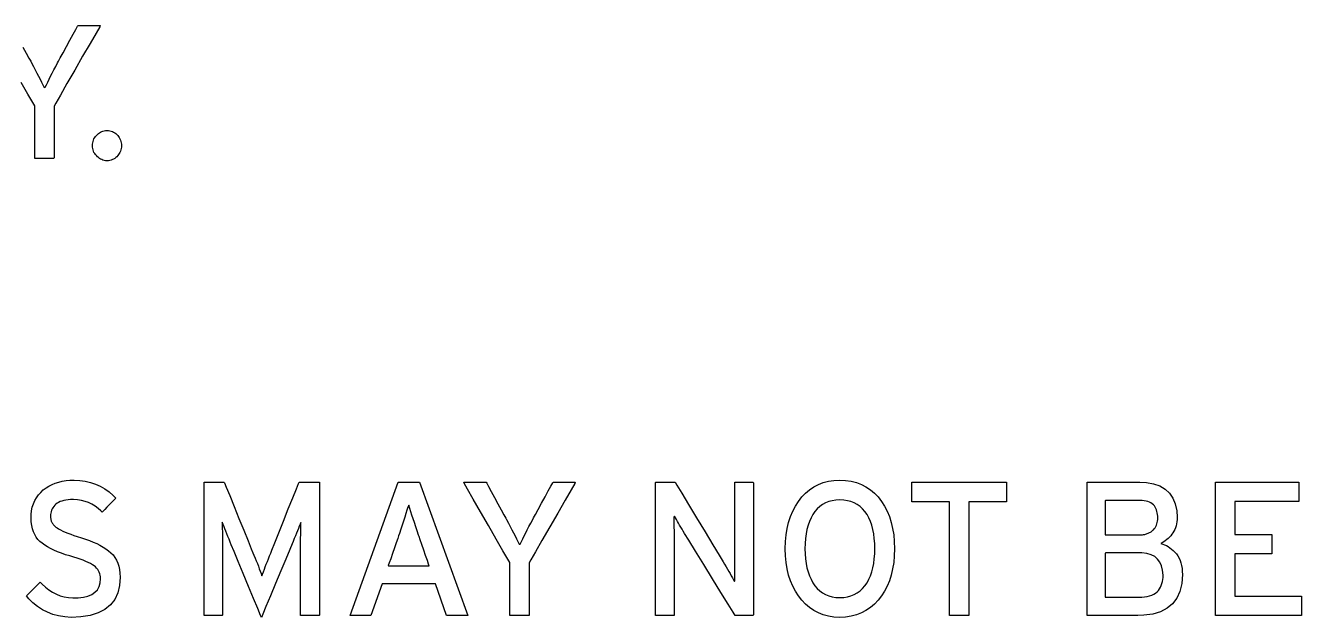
# Model space of a CAD drawing. Extents: x 1 to 47.7, y 0.2 to 33.3.
# Drawn here: x 11.349 to 13.862, y 25.846 to 27.012 of the extents above; entities that cross this region are included whole.
import ezdxf

# ---------------------------------------------------------------- set-up
doc = ezdxf.new("R2010")
doc.units = 0
doc.header["$MEASUREMENT"] = 0
doc.layers.add('4_0_____DWG', color=7, linetype='CONTINUOUS')

msp = doc.modelspace()

# ---------------------------------------------------------------- linework, layer by layer
at = {"layer": '4_0_____DWG'}
for points in [[(11.3442, 26.9699), (11.3507, 26.9581), (11.356, 26.9483), (11.3595, 26.9418), (11.3612, 26.9387), (11.3649, 26.9317), (11.3684, 26.9251), (11.3717, 26.9186), (11.3748, 26.9124), (11.3778, 26.9065), (11.3806, 26.9008), (11.3832, 26.8954), (11.3857, 26.8902), (11.388, 26.8906), (11.3904, 26.8956), (11.3929, 26.901), (11.3957, 26.9066), (11.3987, 26.9125), (11.4018, 26.9187), (11.4052, 26.9252), (11.4087, 26.9319), (11.4125, 26.939), (11.4141, 26.9419), (11.4178, 26.9487), (11.4234, 26.9588), (11.4299, 26.9709), (11.4368, 26.9834), (11.4433, 26.9952), (11.4486, 27.0048), (11.4519, 27.0109), (11.4528, 27.0124), (11.4553, 27.0124), (11.4602, 27.0124), (11.4669, 27.0124), (11.4743, 27.0124), (11.4819, 27.0124), (11.4886, 27.0124), (11.4937, 27.0124), (11.4964, 27.0124), (11.4953, 27.0099), (11.4881, 26.9975), (11.4764, 26.977), (11.4618, 26.9517), (11.4461, 26.9243), (11.4309, 26.8978), (11.4179, 26.8753), (11.4089, 26.8596), (11.4055, 26.8537), (11.4055, 26.8498), (11.4055, 26.8396), (11.4055, 26.8248), (11.4055, 26.8076), (11.4055, 26.7897), (11.4055, 26.7731), (11.4055, 26.7597), (11.4055, 26.7516), (11.4053, 26.75), (11.403, 26.75), (11.3985, 26.75), (11.3927, 26.75), (11.3862, 26.75), (11.3797, 26.75), (11.374, 26.75), (11.3697, 26.75), (11.3676, 26.75), (11.3675, 26.7521), (11.3675, 26.7608), (11.3675, 26.7745), (11.3675, 26.7913), (11.3675, 26.8092), (11.3675, 26.8264), (11.3675, 26.8408), (11.3675, 26.8506), (11.3674, 26.8539), (11.3635, 26.8608), (11.354, 26.8772), (11.3408, 26.9002)], [(12.1784, 25.85), (12.1564, 25.9123), (12.0513, 25.9123), (12.0295, 25.85), (11.9887, 25.85), (12.0832, 26.1124), (12.1249, 26.1124), (12.2205, 25.85), (12.1784, 25.85)], [(13.2069, 26.0739), (13.2069, 25.85), (13.1688, 25.85), (13.1688, 26.0739), (13.0947, 26.0739), (13.0947, 26.1124), (13.2811, 26.1124), (13.2811, 26.0739), (13.2069, 26.0739)], [(13.6927, 25.85), (13.6927, 26.1124), (13.8565, 26.1124), (13.8565, 26.0743), (13.7308, 26.0743), (13.7308, 26.0091), (13.8038, 26.0091), (13.8038, 25.971), (13.7308, 25.971), (13.7308, 25.8881), (13.862, 25.8881), (13.862, 25.85), (13.6927, 25.85)]]:
    msp.add_lwpolyline(points, dxfattribs=at)
for points in [[(11.5383, 26.7754), (11.5381, 26.7726), (11.5377, 26.7699), (11.5371, 26.7673), (11.5362, 26.7648), (11.5352, 26.7624), (11.534, 26.7601), (11.5325, 26.758), (11.5309, 26.7559), (11.529, 26.7539), (11.527, 26.7521), (11.5249, 26.7506), (11.5227, 26.7492), (11.5203, 26.7481), (11.5179, 26.7472), (11.5153, 26.7465), (11.5126, 26.746), (11.5097, 26.7458), (11.5069, 26.746), (11.5043, 26.7465), (11.5018, 26.7472), (11.4993, 26.7481), (11.497, 26.7492), (11.4948, 26.7506), (11.4927, 26.7521), (11.4907, 26.7539), (11.4888, 26.7559), (11.487, 26.758), (11.4855, 26.7601), (11.4841, 26.7624), (11.4831, 26.7648), (11.4822, 26.7673), (11.4816, 26.7699), (11.4813, 26.7726), (11.4812, 26.7754), (11.4813, 26.7784), (11.4816, 26.7812), (11.4822, 26.784), (11.4831, 26.7866), (11.4841, 26.789), (11.4855, 26.7914), (11.487, 26.7937), (11.4888, 26.7958), (11.4907, 26.7978), (11.4927, 26.7995), (11.4948, 26.801), (11.497, 26.8023), (11.4993, 26.8034), (11.5018, 26.8042), (11.5043, 26.8048), (11.5069, 26.8053), (11.5097, 26.8054), (11.5126, 26.8053), (11.5153, 26.8048), (11.5179, 26.8042), (11.5203, 26.8034), (11.5227, 26.8023), (11.5249, 26.801), (11.527, 26.7995), (11.529, 26.7978), (11.5309, 26.7958), (11.5325, 26.7937), (11.534, 26.7914), (11.5352, 26.789), (11.5362, 26.7866), (11.5371, 26.784), (11.5377, 26.7812), (11.5381, 26.7784)], [(11.5355, 25.9253), (11.5344, 25.9088), (11.5309, 25.8941), (11.5249, 25.8814), (11.5164, 25.8707), (11.5055, 25.8618), (11.4921, 25.8549), (11.4763, 25.8499), (11.458, 25.8469), (11.4389, 25.8459), (11.4264, 25.8469), (11.4145, 25.8489), (11.4032, 25.8519), (11.3925, 25.856), (11.3824, 25.8611), (11.3729, 25.8672), (11.364, 25.8744), (11.3557, 25.8826), (11.3511, 25.8883), (11.3527, 25.89), (11.3558, 25.8931), (11.3599, 25.8971), (11.3645, 25.9017), (11.369, 25.9062), (11.3731, 25.9103), (11.3763, 25.9135), (11.378, 25.9152), (11.3819, 25.9115), (11.3886, 25.9054), (11.3955, 25.9), (11.4026, 25.8954), (11.41, 25.8916), (11.4177, 25.8886), (11.4257, 25.8864), (11.4339, 25.8849), (11.4423, 25.8843), (11.4531, 25.8845), (11.4634, 25.8857), (11.4723, 25.888), (11.4798, 25.8912), (11.486, 25.8954), (11.4908, 25.9006), (11.4942, 25.9068), (11.4963, 25.9139), (11.4971, 25.9221), (11.4969, 25.9257), (11.4965, 25.9289), (11.4957, 25.932), (11.4946, 25.9349), (11.4932, 25.9377), (11.4914, 25.9404), (11.4893, 25.9429), (11.487, 25.9453), (11.4842, 25.9476), (11.4809, 25.9498), (11.4772, 25.952), (11.4729, 25.9542), (11.4682, 25.9564), (11.4629, 25.9585), (11.4572, 25.9606), (11.451, 25.9627), (11.4443, 25.9648), (11.4366, 25.967), (11.428, 25.9696), (11.4199, 25.9724), (11.4123, 25.9753), (11.4052, 25.9784), (11.3987, 25.9816), (11.3927, 25.9849), (11.3872, 25.9884), (11.3822, 25.992), (11.3777, 25.9957), (11.3737, 25.9998), (11.3702, 26.0043), (11.3673, 26.0093), (11.3648, 26.0148), (11.3629, 26.0207), (11.3615, 26.0271), (11.3605, 26.034), (11.3601, 26.0413), (11.3603, 26.049), (11.3612, 26.0563), (11.3626, 26.0633), (11.3647, 26.0699), (11.3674, 26.0761), (11.3706, 26.0819), (11.3746, 26.0874), (11.3791, 26.0924), (11.3842, 26.0971), (11.3897, 26.1012), (11.3954, 26.1048), (11.4015, 26.1079), (11.4079, 26.1105), (11.4146, 26.1127), (11.4216, 26.1144), (11.429, 26.1156), (11.4367, 26.1163), (11.4451, 26.1166), (11.4563, 26.116), (11.467, 26.1144), (11.4772, 26.112), (11.487, 26.1087), (11.4964, 26.1045), (11.5053, 26.0994), (11.5137, 26.0934), (11.5217, 26.0865), (11.5271, 26.0809), (11.5256, 26.0794), (11.5227, 26.0763), (11.5187, 26.0722), (11.5142, 26.0676), (11.5097, 26.0629), (11.5056, 26.0586), (11.5023, 26.0552), (11.5005, 26.0533), (11.4977, 26.0557), (11.4922, 26.0607), (11.4863, 26.0652), (11.48, 26.0689), (11.4735, 26.0721), (11.4665, 26.0746), (11.4593, 26.0764), (11.4516, 26.0776), (11.4437, 26.0781), (11.4377, 26.078), (11.433, 26.0777), (11.4286, 26.0771), (11.4246, 26.0764), (11.4208, 26.0753), (11.4174, 26.0741), (11.4143, 26.0727), (11.4115, 26.071), (11.409, 26.0691), (11.4068, 26.0669), (11.4048, 26.0646), (11.4032, 26.0622), (11.4017, 26.0597), (11.4006, 26.0571), (11.3997, 26.0543), (11.399, 26.0515), (11.3987, 26.0485), (11.3985, 26.0454), (11.3986, 26.0439), (11.3987, 26.0424), (11.3988, 26.041), (11.3991, 26.0396), (11.3993, 26.0383), (11.3997, 26.037), (11.4001, 26.0358), (11.4006, 26.0346), (11.4012, 26.0335), (11.4018, 26.0322), (11.4025, 26.031), (11.4034, 26.0298), (11.4044, 26.0286), (11.4054, 26.0274), (11.4066, 26.0262), (11.4079, 26.0251), (11.4092, 26.0239), (11.4113, 26.0224), (11.4145, 26.0204), (11.4182, 26.0183), (11.4225, 26.0162), (11.4272, 26.0141), (11.4325, 26.0119), (11.4383, 26.0098), (11.4445, 26.0076), (11.4513, 26.0054), (11.4593, 26.003), (11.4675, 26.0003), (11.4753, 25.9975), (11.4826, 25.9945), (11.4895, 25.9914), (11.4959, 25.9881), (11.502, 25.9847), (11.5076, 25.9811), (11.5127, 25.9774), (11.5174, 25.9734), (11.5216, 25.969), (11.5252, 25.9641), (11.5283, 25.9588), (11.5308, 25.953), (11.5328, 25.9468), (11.5342, 25.9401), (11.5351, 25.9329)], [(11.8911, 25.8499), (11.8911, 25.8549), (11.8911, 25.8682), (11.8911, 25.8875), (11.8911, 25.9101), (11.8911, 25.9337), (11.8911, 25.9558), (11.8911, 25.9739), (11.8911, 25.9857), (11.8911, 25.9902), (11.8911, 25.9966), (11.8911, 26.0027), (11.8912, 26.0085), (11.8913, 26.0139), (11.8914, 26.0191), (11.8915, 26.0239), (11.8916, 26.0285), (11.8917, 26.0327), (11.8912, 26.0333), (11.8898, 26.0296), (11.8883, 26.0256), (11.8866, 26.0214), (11.8848, 26.0168), (11.8829, 26.0119), (11.8808, 26.0067), (11.8786, 26.0013), (11.8763, 25.9955), (11.8745, 25.9911), (11.8697, 25.9795), (11.8619, 25.9609), (11.8522, 25.9377), (11.8417, 25.9126), (11.8315, 25.8883), (11.8228, 25.8673), (11.8165, 25.8523), (11.8138, 25.8459), (11.812, 25.85), (11.8065, 25.8634), (11.7983, 25.8833), (11.7884, 25.9071), (11.7781, 25.9322), (11.7682, 25.956), (11.76, 25.9759), (11.7545, 25.9893), (11.7525, 25.9942), (11.7501, 26), (11.748, 26.0055), (11.7459, 26.0108), (11.7439, 26.0157), (11.7421, 26.0204), (11.7404, 26.0247), (11.7388, 26.0288), (11.7373, 26.0325), (11.7364, 26.0336), (11.7366, 26.0294), (11.7367, 26.025), (11.7368, 26.0202), (11.7369, 26.0151), (11.737, 26.0097), (11.737, 26.004), (11.7371, 25.998), (11.7371, 25.9916), (11.7371, 25.9871), (11.7371, 25.9772), (11.7371, 25.9603), (11.7371, 25.9388), (11.7371, 25.9154), (11.7371, 25.8923), (11.7371, 25.8721), (11.7371, 25.8572), (11.7371, 25.8501), (11.7363, 25.8499), (11.7333, 25.8499), (11.7286, 25.8499), (11.7229, 25.8499), (11.7168, 25.8499), (11.711, 25.8499), (11.706, 25.8499), (11.7025, 25.8499), (11.7013, 25.8499), (11.7013, 25.8593), (11.7013, 25.8846), (11.7013, 25.9209), (11.7013, 25.9637), (11.7013, 26.0084), (11.7013, 26.0502), (11.7013, 26.0844), (11.7013, 26.1066), (11.7013, 26.1124), (11.7033, 26.1124), (11.7075, 26.1124), (11.7133, 26.1124), (11.7198, 26.1124), (11.7265, 26.1124), (11.7325, 26.1124), (11.7373, 26.1124), (11.7401, 26.1124), (11.741, 26.1113), (11.7447, 26.1023), (11.7514, 26.0859), (11.76, 26.0647), (11.7696, 26.0411), (11.7791, 26.0177), (11.7876, 25.9969), (11.7939, 25.9813), (11.7972, 25.9732), (11.7991, 25.9687), (11.8014, 25.963), (11.8037, 25.9576), (11.8058, 25.9522), (11.8078, 25.947), (11.8097, 25.942), (11.8114, 25.9372), (11.8131, 25.9325), (11.8147, 25.928), (11.8162, 25.9314), (11.8179, 25.936), (11.8196, 25.9408), (11.8215, 25.9457), (11.8234, 25.9509), (11.8255, 25.9562), (11.8277, 25.9617), (11.8299, 25.9674), (11.8321, 25.9726), (11.8345, 25.9787), (11.8402, 25.9929), (11.8481, 26.0128), (11.8573, 26.0358), (11.8668, 26.0596), (11.8755, 26.0815), (11.8826, 26.0992), (11.887, 26.1101), (11.888, 26.1124), (11.8904, 26.1124), (11.8949, 26.1124), (11.901, 26.1124), (11.9078, 26.1124), (11.9146, 26.1124), (11.9208, 26.1124), (11.9255, 26.1124), (11.9282, 26.1124), (11.9285, 26.1094), (11.9285, 26.0906), (11.9285, 26.0586), (11.9285, 26.0181), (11.9285, 25.9737), (11.9285, 25.93), (11.9285, 25.8918), (11.9285, 25.8637), (11.9285, 25.8504), (11.9276, 25.8499), (11.9245, 25.8499), (11.9196, 25.8499), (11.9137, 25.8499), (11.9073, 25.8499), (11.9012, 25.8499), (11.896, 25.8499), (11.8924, 25.8499)], [(12.341, 25.9537), (12.341, 25.9498), (12.341, 25.9396), (12.341, 25.9248), (12.341, 25.9076), (12.341, 25.8897), (12.341, 25.8731), (12.341, 25.8597), (12.341, 25.8516), (12.3408, 25.85), (12.3384, 25.85), (12.334, 25.85), (12.3282, 25.85), (12.3217, 25.85), (12.3152, 25.85), (12.3095, 25.85), (12.3052, 25.85), (12.303, 25.85), (12.3029, 25.8521), (12.3029, 25.8608), (12.3029, 25.8745), (12.3029, 25.8913), (12.3029, 25.9093), (12.3029, 25.9264), (12.3029, 25.9408), (12.3029, 25.9506), (12.3029, 25.9539), (12.2989, 25.9608), (12.2895, 25.9772), (12.2763, 26.0002), (12.261, 26.0268), (12.2453, 26.0542), (12.2309, 26.0792), (12.2195, 26.099), (12.2129, 26.1106), (12.2122, 26.1124), (12.2152, 26.1124), (12.2206, 26.1124), (12.2275, 26.1124), (12.2352, 26.1124), (12.2428, 26.1124), (12.2494, 26.1124), (12.2542, 26.1124), (12.2564, 26.1124), (12.2575, 26.1106), (12.261, 26.1041), (12.2664, 26.0943), (12.2728, 26.0825), (12.2797, 26.0699), (12.2861, 26.0581), (12.2915, 26.0483), (12.295, 26.0418), (12.2967, 26.0387), (12.3004, 26.0318), (12.3038, 26.0251), (12.3072, 26.0186), (12.3103, 26.0124), (12.3133, 26.0065), (12.3161, 26.0008), (12.3187, 25.9954), (12.3212, 25.9902), (12.3235, 25.9906), (12.3258, 25.9957), (12.3284, 26.001), (12.3312, 26.0066), (12.3342, 26.0125), (12.3373, 26.0187), (12.3407, 26.0252), (12.3442, 26.0319), (12.348, 26.039), (12.3495, 26.0419), (12.3533, 26.0487), (12.3588, 26.0588), (12.3654, 26.0709), (12.3723, 26.0834), (12.3788, 26.0952), (12.384, 26.1048), (12.3874, 26.1109), (12.3883, 26.1124), (12.3908, 26.1124), (12.3957, 26.1124), (12.4023, 26.1124), (12.4098, 26.1124), (12.4173, 26.1124), (12.4241, 26.1124), (12.4292, 26.1124), (12.4319, 26.1124), (12.4307, 26.1099), (12.4236, 26.0975), (12.4118, 26.0771), (12.3973, 26.0517), (12.3815, 26.0243), (12.3663, 25.9978), (12.3534, 25.9753), (12.3444, 25.9596)], [(12.7466, 25.85), (12.7429, 25.856), (12.733, 25.872), (12.7188, 25.8951), (12.7021, 25.9222), (12.6848, 25.9504), (12.6686, 25.9766), (12.6555, 25.998), (12.6472, 26.0114), (12.6445, 26.0158), (12.6421, 26.0199), (12.6397, 26.0239), (12.6374, 26.0278), (12.6352, 26.0315), (12.633, 26.0352), (12.631, 26.0387), (12.629, 26.0421), (12.6271, 26.0454), (12.6263, 26.0433), (12.6263, 26.037), (12.6263, 26.0305), (12.6263, 26.0237), (12.6264, 26.0168), (12.6264, 26.0097), (12.6265, 26.0024), (12.6265, 25.9949), (12.6266, 25.9871), (12.6266, 25.9823), (12.6266, 25.9701), (12.6266, 25.9517), (12.6266, 25.9297), (12.6266, 25.9063), (12.6266, 25.8843), (12.6266, 25.8659), (12.6266, 25.8537), (12.6266, 25.85), (12.6249, 25.85), (12.621, 25.85), (12.6157, 25.85), (12.6095, 25.85), (12.6032, 25.85), (12.5974, 25.85), (12.5929, 25.85), (12.5901, 25.85), (12.5897, 25.8518), (12.5897, 25.8688), (12.5897, 25.8998), (12.5897, 25.9399), (12.5897, 25.9844), (12.5897, 26.0286), (12.5897, 26.0677), (12.5897, 26.0969), (12.5897, 26.1116), (12.5904, 26.1124), (12.5936, 26.1124), (12.5986, 26.1124), (12.6048, 26.1124), (12.6115, 26.1124), (12.6179, 26.1124), (12.6233, 26.1124), (12.6271, 26.1124), (12.6285, 26.1124), (12.632, 26.1065), (12.6414, 26.091), (12.655, 26.0685), (12.6709, 26.0421), (12.6874, 26.0147), (12.7028, 25.9892), (12.7154, 25.9684), (12.7233, 25.9553), (12.726, 25.9508), (12.7288, 25.9459), (12.7315, 25.9412), (12.7341, 25.9367), (12.7366, 25.9323), (12.739, 25.9281), (12.7412, 25.9241), (12.7434, 25.9202), (12.7454, 25.9166), (12.7462, 25.9187), (12.7461, 25.9252), (12.746, 25.9319), (12.746, 25.9387), (12.7459, 25.9458), (12.7459, 25.953), (12.7459, 25.9604), (12.7459, 25.968), (12.7459, 25.9758), (12.7459, 25.9806), (12.7459, 25.9928), (12.7459, 26.0111), (12.7459, 26.0331), (12.7459, 26.0563), (12.7459, 26.0783), (12.7459, 26.0966), (12.7459, 26.1087), (12.7459, 26.1124), (12.7476, 26.1124), (12.7515, 26.1124), (12.7568, 26.1124), (12.763, 26.1124), (12.7693, 26.1124), (12.7751, 26.1124), (12.7797, 26.1124), (12.7824, 26.1124), (12.7828, 26.1105), (12.7828, 26.0935), (12.7828, 26.0626), (12.7828, 26.0225), (12.7828, 25.978), (12.7828, 25.9338), (12.7828, 25.8947), (12.7828, 25.8654), (12.7828, 25.8508), (12.7821, 25.85), (12.7792, 25.85), (12.7745, 25.85), (12.7687, 25.85), (12.7625, 25.85), (12.7565, 25.85), (12.7514, 25.85), (12.7479, 25.85)], [(13.0606, 25.9813), (13.0601, 25.9673), (13.0589, 25.954), (13.0569, 25.9414), (13.0541, 25.9295), (13.0505, 25.9182), (13.0461, 25.9076), (13.041, 25.8977), (13.0351, 25.8884), (13.0284, 25.8798), (13.021, 25.872), (13.013, 25.8652), (13.0044, 25.8595), (12.9953, 25.8547), (12.9855, 25.851), (12.9752, 25.8482), (12.9643, 25.8465), (12.9528, 25.8458), (12.9413, 25.8465), (12.9305, 25.8482), (12.9203, 25.851), (12.9107, 25.8547), (12.9016, 25.8595), (12.8932, 25.8652), (12.8854, 25.872), (12.8781, 25.8798), (12.8714, 25.8884), (12.8654, 25.8977), (12.8601, 25.9076), (12.8557, 25.9182), (12.852, 25.9295), (12.8491, 25.9414), (12.8471, 25.954), (12.8458, 25.9673), (12.8453, 25.9813), (12.8458, 25.9953), (12.8471, 26.0086), (12.8491, 26.0212), (12.852, 26.0332), (12.8557, 26.0446), (12.8601, 26.0552), (12.8654, 26.0653), (12.8714, 26.0746), (12.8781, 26.0833), (12.8854, 26.0909), (12.8932, 26.0976), (12.9016, 26.1032), (12.9107, 26.1079), (12.9203, 26.1116), (12.9305, 26.1142), (12.9413, 26.1159), (12.9528, 26.1166), (12.9643, 26.1159), (12.9752, 26.1142), (12.9855, 26.1116), (12.9953, 26.1079), (13.0044, 26.1032), (13.013, 26.0976), (13.021, 26.0909), (13.0284, 26.0833), (13.0351, 26.0746), (13.041, 26.0653), (13.0461, 26.0552), (13.0505, 26.0446), (13.0541, 26.0332), (13.0569, 26.0212), (13.0589, 26.0086), (13.0601, 25.9953)], [(13.6275, 25.9305), (13.6261, 25.9127), (13.6224, 25.8972), (13.6164, 25.8839), (13.608, 25.8728), (13.5973, 25.8639), (13.5843, 25.8572), (13.569, 25.8526), (13.5514, 25.8503), (13.5398, 25.85), (13.5329, 25.85), (13.5206, 25.85), (13.5047, 25.85), (13.4872, 25.85), (13.47, 25.85), (13.4551, 25.85), (13.4443, 25.85), (13.4397, 25.85), (13.4397, 25.8579), (13.4397, 25.8827), (13.4397, 25.9195), (13.4397, 25.9633), (13.4397, 26.0091), (13.4397, 26.0518), (13.4397, 26.0864), (13.4397, 26.1079), (13.4401, 26.1124), (13.4465, 26.1124), (13.4587, 26.1124), (13.4749, 26.1124), (13.4929, 26.1124), (13.5108, 26.1124), (13.5266, 26.1124), (13.5383, 26.1124), (13.5439, 26.1124), (13.5565, 26.1118), (13.5707, 26.1093), (13.583, 26.105), (13.5934, 26.0989), (13.602, 26.0909), (13.6086, 26.0811), (13.6133, 26.0695), (13.6162, 26.056), (13.617, 26.0432), (13.6169, 26.0388), (13.6164, 26.0345), (13.6158, 26.0304), (13.6149, 26.0265), (13.6137, 26.0228), (13.6123, 26.0192), (13.6106, 26.0158), (13.6087, 26.0126), (13.6066, 26.0097), (13.6044, 26.0068), (13.602, 26.0042), (13.5994, 26.0017), (13.5967, 25.9993), (13.5938, 25.9971), (13.5908, 25.9951), (13.5876, 25.9932), (13.5851, 25.9916), (13.5888, 25.9905), (13.5925, 25.9892), (13.596, 25.9875), (13.5995, 25.9855), (13.6029, 25.9832), (13.6063, 25.9806), (13.6095, 25.9777), (13.6127, 25.9745), (13.6157, 25.971), (13.6184, 25.9671), (13.6208, 25.9629), (13.6228, 25.9583), (13.6244, 25.9534), (13.6257, 25.9482), (13.6267, 25.9426), (13.6273, 25.9367)], [(12.1233, 26.0078), (12.1204, 26.0164), (12.1176, 26.0247), (12.115, 26.0327), (12.1125, 26.0402), (12.1101, 26.0475), (12.1079, 26.0543), (12.1058, 26.0609), (12.1039, 26.0671), (12.1021, 26.0635), (12.1003, 26.0571), (12.0982, 26.0504), (12.096, 26.0433), (12.0936, 26.0358), (12.0911, 26.0279), (12.0884, 26.0197), (12.0855, 26.011), (12.084, 26.0065), (12.0822, 26.0015), (12.0793, 25.9932), (12.0758, 25.9829), (12.072, 25.972), (12.0684, 25.9617), (12.0655, 25.9534), (12.0637, 25.9483), (12.064, 25.9474), (12.0697, 25.9474), (12.0802, 25.9474), (12.0936, 25.9474), (12.1083, 25.9474), (12.1225, 25.9474), (12.1344, 25.9474), (12.1422, 25.9474), (12.1443, 25.9475), (12.1431, 25.9509), (12.1406, 25.9581), (12.1372, 25.9678), (12.1334, 25.9787), (12.1297, 25.9895), (12.1264, 25.9988), (12.1242, 26.0053)], [(13.0218, 25.9813), (13.0216, 25.9916), (13.0208, 26.0014), (13.0196, 26.0106), (13.018, 26.0193), (13.0158, 26.0275), (13.0131, 26.0351), (13.01, 26.0423), (13.0064, 26.0488), (13.0023, 26.0548), (12.9977, 26.06), (12.9926, 26.0646), (12.9871, 26.0684), (12.9812, 26.0716), (12.9748, 26.0741), (12.9679, 26.0759), (12.9605, 26.077), (12.9528, 26.0774), (12.9451, 26.077), (12.9379, 26.0759), (12.9312, 26.0741), (12.9249, 26.0716), (12.919, 26.0684), (12.9135, 26.0646), (12.9085, 26.06), (12.9039, 26.0548), (12.8998, 26.0488), (12.8961, 26.0423), (12.8929, 26.0351), (12.8902, 26.0275), (12.888, 26.0193), (12.8863, 26.0106), (12.8851, 26.0014), (12.8843, 25.9916), (12.8841, 25.9813), (12.8843, 25.9711), (12.8851, 25.9614), (12.8863, 25.9523), (12.888, 25.9437), (12.8902, 25.9356), (12.8929, 25.928), (12.8961, 25.921), (12.8998, 25.9144), (12.9039, 25.9083), (12.9085, 25.9029), (12.9135, 25.8981), (12.919, 25.8941), (12.9249, 25.8908), (12.9312, 25.8882), (12.9379, 25.8864), (12.9451, 25.8853), (12.9528, 25.8849), (12.9605, 25.8853), (12.9679, 25.8864), (12.9748, 25.8882), (12.9812, 25.8908), (12.9871, 25.8941), (12.9926, 25.8981), (12.9977, 25.9029), (13.0023, 25.9083), (13.0064, 25.9144), (13.01, 25.921), (13.0131, 25.928), (13.0158, 25.9356), (13.018, 25.9437), (13.0196, 25.9523), (13.0208, 25.9614), (13.0216, 25.9711)], [(13.579, 26.0421), (13.5789, 26.0455), (13.5786, 26.0488), (13.578, 26.0519), (13.5773, 26.0549), (13.5764, 26.0578), (13.5752, 26.0606), (13.5738, 26.0632), (13.5723, 26.0656), (13.5703, 26.0679), (13.568, 26.0698), (13.5654, 26.0715), (13.5625, 26.073), (13.5593, 26.0742), (13.5558, 26.0751), (13.5521, 26.0758), (13.548, 26.0763), (13.5437, 26.0765), (13.5411, 26.0765), (13.5342, 26.0765), (13.5242, 26.0765), (13.5126, 26.0765), (13.5007, 26.0765), (13.4897, 26.0765), (13.4811, 26.0765), (13.4762, 26.0765), (13.4755, 26.0758), (13.4755, 26.0709), (13.4755, 26.0623), (13.4755, 26.0514), (13.4755, 26.0395), (13.4755, 26.028), (13.4755, 26.0181), (13.4755, 26.0111), (13.4755, 26.0085), (13.4781, 26.0085), (13.4851, 26.0085), (13.495, 26.0085), (13.5066, 26.0085), (13.5186, 26.0085), (13.5295, 26.0085), (13.5381, 26.0085), (13.543, 26.0085), (13.5449, 26.0086), (13.5471, 26.0086), (13.5492, 26.0088), (13.5512, 26.0091), (13.5532, 26.0094), (13.555, 26.0098), (13.5568, 26.0104), (13.5584, 26.011), (13.56, 26.0117), (13.5615, 26.0124), (13.563, 26.0131), (13.5644, 26.0139), (13.5657, 26.0148), (13.567, 26.0157), (13.5682, 26.0166), (13.5694, 26.0176), (13.5705, 26.0186), (13.5719, 26.0203), (13.5736, 26.0226), (13.575, 26.025), (13.5762, 26.0276), (13.5772, 26.0302), (13.578, 26.033), (13.5786, 26.0359), (13.5789, 26.0389)], [(13.5894, 25.9294), (13.5886, 25.9391), (13.5866, 25.9475), (13.5833, 25.9548), (13.5787, 25.9609), (13.5729, 25.9657), (13.5658, 25.9693), (13.5575, 25.9717), (13.5479, 25.9729), (13.5432, 25.973), (13.5373, 25.973), (13.5278, 25.973), (13.5161, 25.973), (13.5038, 25.973), (13.4922, 25.973), (13.4827, 25.973), (13.4768, 25.973), (13.4755, 25.9726), (13.4755, 25.9671), (13.4755, 25.9564), (13.4755, 25.9424), (13.4755, 25.9268), (13.4755, 25.9116), (13.4755, 25.8985), (13.4755, 25.8893), (13.4755, 25.8859), (13.4782, 25.8859), (13.4854, 25.8859), (13.4956, 25.8859), (13.5074, 25.8859), (13.5195, 25.8859), (13.5304, 25.8859), (13.5387, 25.8859), (13.5431, 25.8859), (13.5473, 25.8859), (13.5529, 25.8864), (13.5581, 25.8871), (13.5628, 25.8882), (13.5671, 25.8897), (13.571, 25.8916), (13.5745, 25.8937), (13.5775, 25.8963), (13.5801, 25.8991), (13.5823, 25.9021), (13.5842, 25.9053), (13.5858, 25.9088), (13.5871, 25.9125), (13.5881, 25.9164), (13.5889, 25.9205), (13.5893, 25.9248)]]:
    msp.add_lwpolyline(points, close=True, dxfattribs=at)

doc.saveas('drawing.dxf')
